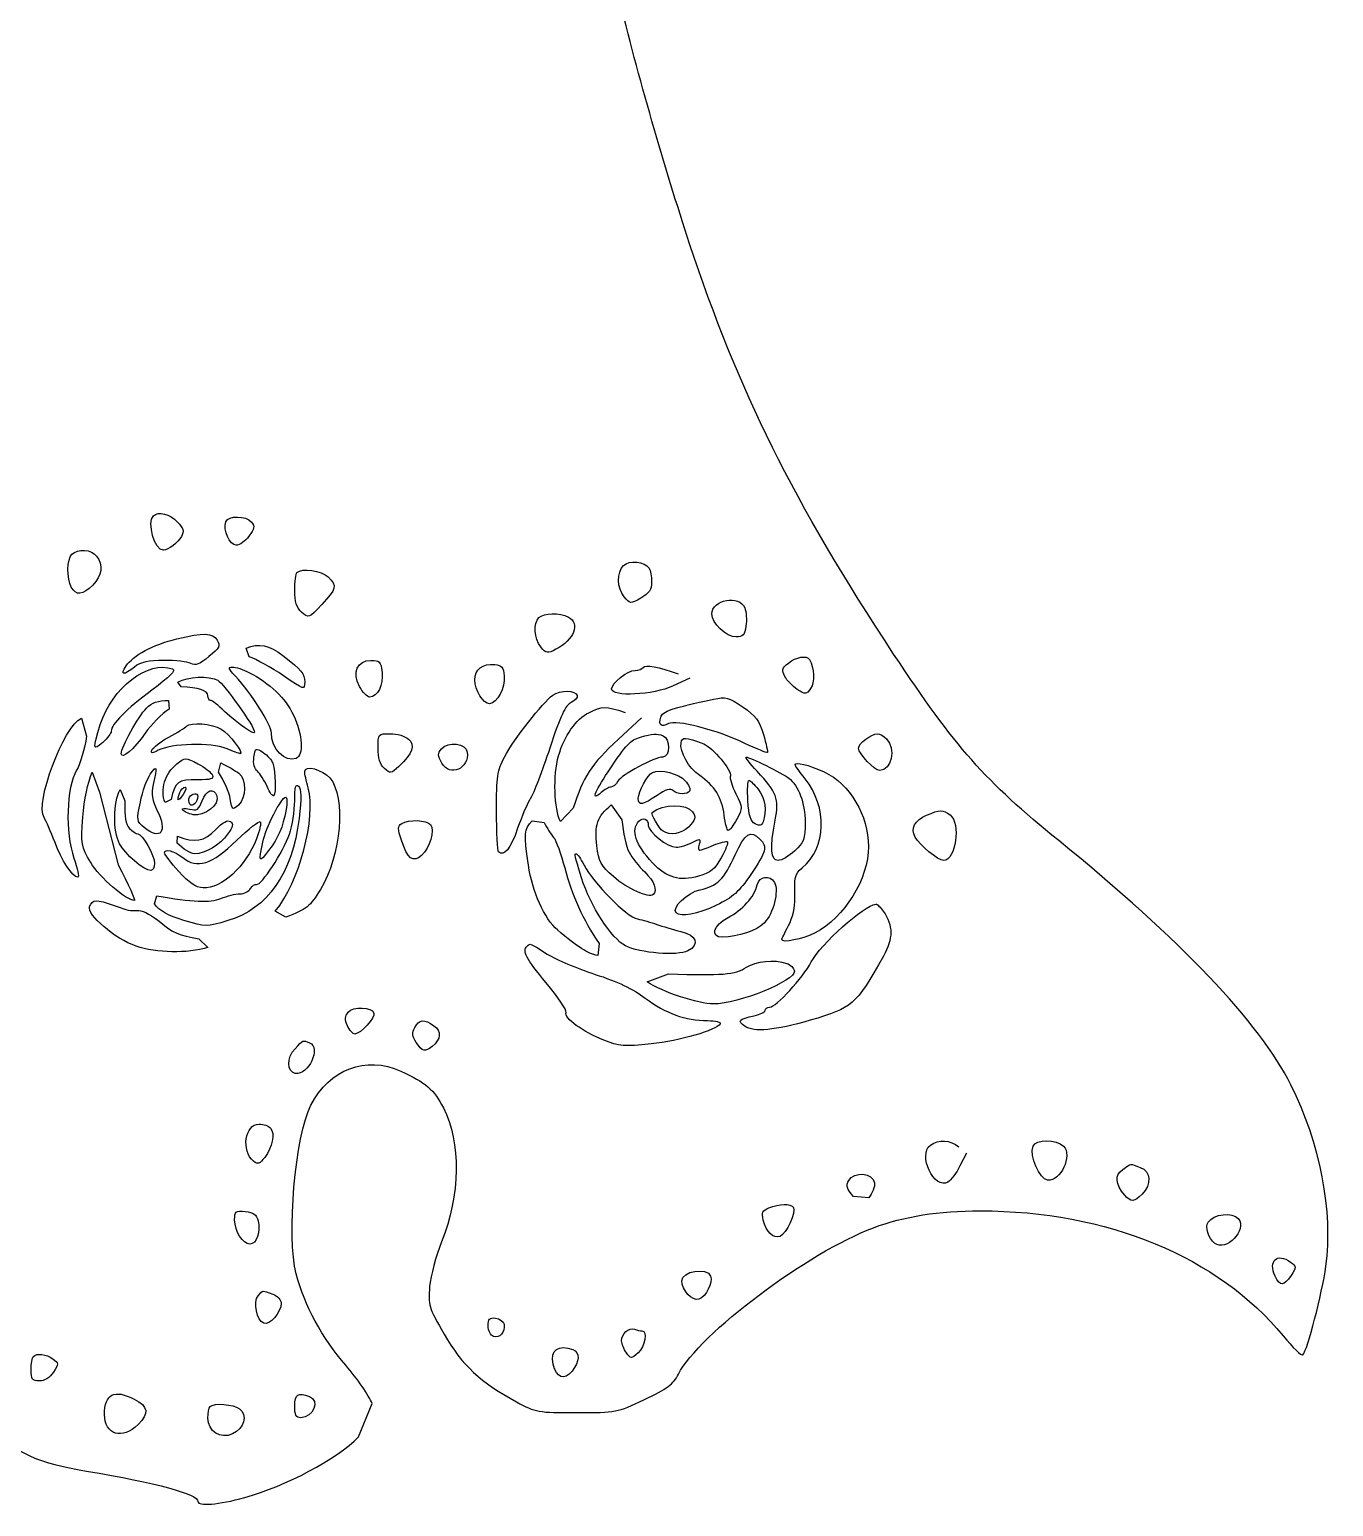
# Model space of a CAD drawing. Header units: millimetres. Extents: x 12 to 319, y 5 to 447.
# Drawn here: x 243.9 to 319.1, y 15.7 to 100.8 of the extents above; entities that cross this region are included whole.
import ezdxf

# ---------------------------------------------------------------- set-up
doc = ezdxf.new("R2010")
doc.units = ezdxf.units.MM
doc.layers.add('Layer 01', color=12, linetype='Continuous', true_color=0xc80000)

msp = doc.modelspace()

# ---------------------------------------------------------------- linework, layer by layer
at = {"layer": 'Layer 01'}
for p, q in [((256.561, 64.664), (256.398, 65.162)), ((252.646, 62.925), (252.453, 63.21)), ((281.985, 63.429), (281.025, 62.985)), ((251.906, 62.151), (251.95, 61.65)), ((246.884, 61.134), (247.176, 60.079)), ((279.199, 61.145), (277.863, 59.908)), ((247.512, 58.01), (247.937, 56.86)), ((254.787, 58.008), (254.919, 58.542)), ((247.937, 56.86), (249.013, 52.675)), ((249.118, 57.014), (249.394, 56.357)), ((252.07, 56.437), (251.708, 56.262)), ((275.258, 55.925), (274.517, 55.167)), ((277.444, 56.121), (278.058, 55.256)), ((272.88, 55.212), (273.577, 55.104)), ((252.408, 53.925), (252.433, 54.31)), ((251.104, 50.418), (251.239, 50.887)), ((258.681, 49.644), (258.07, 49.988)), ((253.661, 48.402), (254.185, 47.898)), ((276.747, 48.132), (276.673, 47.432)), ((279.514, 45.917), (280.739, 46.377)), ((297.926, 36.044), (297.558, 35.305)), ((292.294, 33.465), (291.418, 33.54)), ((262.876, 19.676), (263.651, 21.6))]:
    msp.add_line(p, q, dxfattribs=at)
for points in [[(281.967, 88.486), (280.493, 92.953), (279.016, 98.102), (277.847, 102.848)], [(293.734, 64.825), (287.992, 73.523), (284.76, 80.022), (281.967, 88.486)], [(251.614, 70.81), (251.113, 70.81), (250.654, 72.41), (251.042, 72.798)], [(251.042, 72.798), (251.314, 73.071), (251.992, 72.9), (252.417, 72.451)], [(252.417, 72.451), (252.779, 72.069), (252.823, 71.91), (252.653, 71.593)], [(255.816, 71.099), (255.433, 71.099), (255.041, 71.987), (255.219, 72.452)], [(255.219, 72.452), (255.363, 72.826), (256.38, 72.815), (256.694, 72.437)], [(256.694, 72.437), (256.899, 72.19), (256.874, 72.05), (256.552, 71.619)], [(252.653, 71.593), (252.47, 71.251), (251.885, 70.81), (251.614, 70.81)], [(256.552, 71.619), (256.339, 71.333), (256.007, 71.099), (255.816, 71.099)], [(246.334, 70.579), (246.674, 70.919), (247.466, 70.86), (247.76, 70.473)], [(246.303, 68.681), (246.032, 69.186), (246.051, 70.296), (246.334, 70.579)], [(247.76, 70.473), (248.156, 69.951), (248.075, 69.335), (247.538, 68.798)], [(278.194, 68.122), (277.771, 68.644), (277.752, 69.528), (278.155, 69.931)], [(278.155, 69.931), (278.48, 70.255), (279.369, 70.159), (279.63, 69.77)], [(259.188, 68.499), (259.188, 68.994), (259.246, 69.457), (259.316, 69.527)], [(259.316, 69.527), (259.596, 69.807), (260.74, 69.643), (261.112, 69.271)], [(261.112, 69.271), (261.64, 68.743), (261.607, 68.605), (260.744, 67.679)], [(279.63, 69.77), (279.707, 69.654), (279.772, 69.3), (279.773, 68.982)], [(247.538, 68.798), (246.952, 68.213), (246.572, 68.177), (246.303, 68.681)], [(259.59, 67.235), (259.291, 67.505), (259.188, 67.83), (259.188, 68.499)], [(279.773, 68.982), (279.774, 68.532), (279.638, 68.327), (279.155, 68.052)], [(283.24, 67.136), (283.24, 67.951), (284.858, 68.253), (285.145, 67.491)], [(260.744, 67.679), (259.998, 66.88), (259.987, 66.875), (259.59, 67.235)], [(279.155, 68.052), (278.544, 67.704), (278.532, 67.705), (278.194, 68.122)], [(285.145, 67.491), (285.234, 67.253), (285.265, 66.777), (285.214, 66.433)], [(273.381, 65.239), (272.991, 65.72), (272.936, 66.586), (273.273, 66.923)], [(273.273, 66.923), (273.557, 67.207), (274.476, 67.224), (274.979, 66.955)], [(274.979, 66.955), (275.669, 66.586), (275.302, 65.641), (274.258, 65.099)], [(284.653, 65.807), (284.088, 65.807), (283.24, 66.604), (283.24, 67.136)], [(249.465, 64.135), (249.864, 64.744), (251.029, 65.367), (252.382, 65.694)], [(252.382, 65.694), (253.962, 66.077), (254.438, 66.062), (254.711, 65.625)], [(254.711, 65.625), (254.916, 65.297), (254.858, 65.178), (254.245, 64.673)], [(285.214, 66.433), (285.138, 65.924), (285.033, 65.807), (284.653, 65.807)], [(256.398, 65.162), (257.107, 65.471), (257.729, 65.348), (258.502, 64.743)], [(258.502, 64.743), (259.613, 63.874), (259.765, 63.69), (259.765, 63.211)], [(274.258, 65.099), (273.76, 64.841), (273.695, 64.851), (273.381, 65.239)], [(287.662, 64.303), (288.104, 64.661), (288.731, 64.766), (288.883, 64.508)], [(303.252, 54.062), (299.018, 57.49), (297.276, 59.461), (293.734, 64.825)], [(247.973, 60.759), (248.638, 62.87), (250.753, 64.494), (252.142, 63.961)], [(249.952, 64.075), (249.306, 63.57), (249.11, 63.594), (249.465, 64.135)], [(251.648, 64.456), (250.739, 64.453), (250.312, 64.357), (249.952, 64.075)], [(252.142, 63.961), (252.353, 63.88), (252.007, 63.528), (250.942, 62.737)], [(253.204, 64.278), (253.017, 64.378), (252.317, 64.458), (251.648, 64.456)], [(254.245, 64.673), (253.709, 64.231), (253.465, 64.138), (253.204, 64.278)], [(255.765, 63.546), (255.351, 63.986), (255.324, 64.075), (255.602, 64.075)], [(255.602, 64.075), (255.786, 64.075), (256.213, 63.934), (256.552, 63.76)], [(258.533, 63.575), (257.855, 64.039), (256.968, 64.529), (256.561, 64.664)], [(262.926, 62.948), (262.498, 63.777), (262.797, 64.46), (263.588, 64.46)], [(263.588, 64.46), (264.087, 64.46), (264.158, 64.385), (264.229, 63.776)], [(269.579, 63.339), (269.579, 63.942), (270.032, 64.287), (270.733, 64.218)], [(270.733, 64.218), (271.121, 64.181), (271.226, 64.053), (271.274, 63.557)], [(278.829, 63.883), (279.02, 63.883), (279.225, 63.961), (279.283, 64.055)], [(279.283, 64.055), (279.396, 64.237), (280.187, 64.089), (281.314, 63.675)], [(287.455, 63.533), (287.263, 63.891), (287.294, 64.005), (287.662, 64.303)], [(288.883, 64.508), (289.157, 64.043), (289.19, 63.165), (288.946, 62.832)], [(252.453, 63.21), (253.014, 63.53), (254.246, 63.582), (254.759, 63.308)], [(254.759, 63.308), (255.098, 63.126), (256.879, 60.619), (256.879, 60.323)], [(257.841, 60.279), (257.841, 60.745), (256.681, 62.571), (255.765, 63.546)], [(256.552, 63.76), (257.745, 63.15), (258.664, 62.267), (259.116, 61.297)], [(259.765, 63.211), (259.765, 62.737), (259.749, 62.742), (258.533, 63.575)], [(264.229, 63.776), (264.314, 63.042), (263.965, 62.344), (263.511, 62.344)], [(270.433, 61.959), (270.059, 61.959), (269.579, 62.734), (269.579, 63.339)], [(271.274, 63.557), (271.338, 62.89), (270.848, 61.959), (270.433, 61.959)], [(277.468, 62.811), (277.468, 63.165), (278.379, 63.883), (278.829, 63.883)], [(288.177, 62.787), (287.903, 62.967), (287.578, 63.302), (287.455, 63.533)], [(250.942, 62.737), (249.491, 61.662), (248.605, 60.763), (248.605, 60.367)], [(254.185, 62.417), (254.185, 62.723), (253.615, 62.912), (252.646, 62.925)], [(254.329, 62.15), (254.25, 62.15), (254.185, 62.271), (254.185, 62.417)], [(263.511, 62.344), (263.361, 62.344), (263.098, 62.615), (262.926, 62.948)], [(271.288, 58.88), (271.838, 59.919), (273.491, 62.038), (274.07, 62.448)], [(274.07, 62.448), (274.525, 62.769), (275.378, 62.755), (275.486, 62.424)], [(275.486, 62.424), (275.524, 62.309), (275.365, 62.13), (275.134, 62.027)], [(281.025, 62.985), (279.872, 62.452), (277.468, 62.334), (277.468, 62.811)], [(280.297, 61.184), (280.384, 61.517), (280.986, 61.721), (283.337, 62.218)], [(283.337, 62.218), (284.07, 62.373), (284.187, 62.341), (285.054, 61.756)], [(288.946, 62.832), (288.688, 62.479), (288.65, 62.477), (288.177, 62.787)], [(249.182, 59.077), (249.182, 59.448), (250.171, 61.234), (250.632, 61.694)], [(251.95, 61.65), (251.525, 61.375), (250.903, 60.747), (250.567, 60.255)], [(250.632, 61.694), (250.969, 62.032), (251.303, 62.151), (251.906, 62.151)], [(255.147, 61.511), (254.777, 61.861), (254.409, 62.149), (254.329, 62.15)], [(256.879, 60.323), (256.879, 60.12), (255.93, 60.771), (255.147, 61.511)], [(275.134, 62.027), (274.811, 61.883), (274.525, 61.272), (273.904, 59.404)], [(274.408, 58.96), (274.719, 60.079), (275.424, 61.082), (276.151, 61.44)], [(276.151, 61.44), (276.955, 61.837), (277.082, 61.838), (278.249, 61.456)], [(285.054, 61.756), (285.77, 61.273), (285.978, 60.992), (286.218, 60.184)], [(244.73, 55.388), (244.199, 56.238), (245.839, 60.613), (246.884, 61.134)], [(248.124, 59.729), (247.555, 59.202), (247.532, 59.361), (247.973, 60.759)], [(251.923, 60.027), (252.41, 60.296), (252.873, 60.581), (252.951, 60.66)], [(252.951, 60.66), (253.205, 60.916), (254.398, 60.814), (254.947, 60.49)], [(254.947, 60.49), (255.402, 60.221), (256.294, 59.073), (256.047, 59.073)], [(259.116, 61.297), (259.647, 60.156), (259.72, 58.978), (259.27, 58.805)], [(280.746, 60.808), (280.327, 60.584), (280.174, 60.712), (280.297, 61.184)], [(285.154, 59.673), (283.511, 60.454), (281.197, 61.05), (280.746, 60.808)], [(247.176, 60.079), (247.079, 59.37), (246.824, 58.492), (246.609, 58.128)], [(248.605, 60.367), (248.605, 60.262), (248.388, 59.974), (248.124, 59.729)], [(250.567, 60.255), (249.95, 59.35), (249.182, 58.697), (249.182, 59.077)], [(250.953, 59.287), (251, 59.425), (251.436, 59.759), (251.923, 60.027)], [(255.234, 59.377), (254.394, 59.729), (252.047, 59.666), (251.313, 59.272)], [(259.27, 58.805), (258.623, 58.557), (257.841, 59.363), (257.841, 60.279)], [(263.998, 59.391), (263.998, 60.226), (264, 60.227), (264.705, 60.227)], [(264.705, 60.227), (265.093, 60.227), (265.567, 60.086), (265.757, 59.914)], [(265.757, 59.914), (266.158, 59.551), (265.993, 59.085), (265.199, 58.34)], [(267.647, 59.353), (268.025, 59.807), (269.083, 59.677), (269.144, 59.169)], [(277.863, 59.908), (276.264, 58.428), (275.813, 57.739), (275.258, 55.925)], [(277.264, 58.033), (278.357, 59.668), (278.524, 59.847), (279.133, 60.03)], [(279.133, 60.03), (279.834, 60.24), (280.06, 60.254), (280.435, 60.11)], [(280.435, 60.11), (280.859, 59.947), (280.848, 58.88), (280.421, 58.88)], [(282.551, 57.811), (281.92, 58.232), (281.375, 59.194), (281.474, 59.71)], [(281.474, 59.71), (281.541, 60.055), (281.69, 60.046), (282.781, 59.639)], [(282.781, 59.639), (283.298, 59.446), (284.428, 58.088), (284.315, 57.795)], [(286.452, 59.141), (286.42, 59.109), (285.836, 59.349), (285.154, 59.673)], [(286.218, 60.184), (286.379, 59.642), (286.484, 59.173), (286.452, 59.141)], [(291.707, 59.396), (291.707, 59.661), (292.447, 60.227), (292.794, 60.227)], [(292.794, 60.227), (292.922, 60.227), (293.162, 60.091), (293.329, 59.925)], [(293.329, 59.925), (293.89, 59.364), (293.612, 58.11), (292.927, 58.11)], [(251.313, 59.272), (250.954, 59.08), (250.885, 59.083), (250.953, 59.287)], [(252.39, 58.487), (252.871, 58.865), (252.883, 58.865), (253.603, 58.498)], [(256.047, 59.073), (256.001, 59.073), (255.635, 59.21), (255.234, 59.377)], [(257.038, 58.059), (256.859, 58.207), (256.784, 58.509), (256.836, 58.867)], [(256.836, 58.867), (256.917, 59.42), (256.935, 59.429), (257.373, 59.143)], [(257.373, 59.143), (257.622, 58.979), (257.87, 58.702), (257.924, 58.526)], [(264.362, 58.226), (264.112, 58.452), (263.998, 58.816), (263.998, 59.391)], [(267.676, 58.525), (267.429, 58.959), (267.424, 59.084), (267.647, 59.353)], [(269.144, 59.169), (269.259, 58.205), (268.14, 57.714), (267.676, 58.525)], [(270.829, 55.769), (270.829, 57.764), (270.88, 58.111), (271.288, 58.88)], [(273.904, 59.404), (273.459, 58.064), (272.959, 56.762), (272.794, 56.509)], [(274.517, 55.167), (274.145, 55.881), (274.09, 57.815), (274.408, 58.96)], [(280.421, 58.88), (279.926, 58.88), (278.029, 57.86), (277.828, 57.485)], [(285.856, 58.062), (285.432, 58.512), (285.151, 58.88), (285.233, 58.88)], [(285.233, 58.88), (285.314, 58.88), (285.83, 58.659), (286.379, 58.388)], [(292.927, 58.11), (292.627, 58.11), (291.707, 59.08), (291.707, 59.396)], [(246.609, 58.128), (246.018, 57.126), (245.938, 54.522), (246.454, 53.059)], [(246.972, 55.413), (247.047, 56.431), (247.251, 57.407), (247.512, 58.01)], [(250.861, 57.897), (251.236, 58.448), (251.259, 58.366), (251.027, 57.295)], [(251.708, 56.262), (251.414, 56.979), (251.713, 57.955), (252.39, 58.487)], [(253.603, 58.498), (254.003, 58.294), (254.379, 57.998), (254.44, 57.841)], [(255.474, 56.472), (255.413, 56.847), (255.104, 57.539), (254.787, 58.008)], [(254.919, 58.542), (255.309, 58.366), (255.78, 58.097), (255.965, 57.944)], [(255.965, 57.944), (256.413, 57.574), (256.401, 56.528), (255.943, 56.114)], [(257.594, 57.176), (257.445, 57.531), (257.195, 57.928), (257.038, 58.059)], [(257.924, 58.526), (258.081, 58.013), (258.122, 56.788), (257.987, 56.653)], [(259.766, 58.045), (259.764, 58.437), (260.787, 58.176), (261.218, 57.675)], [(259.966, 57.108), (259.857, 57.501), (259.767, 57.922), (259.766, 58.045)], [(265.199, 58.34), (264.75, 57.92), (264.707, 57.914), (264.362, 58.226)], [(276.858, 56.83), (276.282, 56.309), (276.455, 56.82), (277.264, 58.033)], [(279.007, 56.484), (279.007, 56.9), (279.526, 57.861), (279.821, 57.99)], [(279.821, 57.99), (280.293, 58.197), (281.355, 57.932), (281.714, 57.518)], [(286.902, 55.246), (287.136, 56.474), (286.993, 56.857), (285.856, 58.062)], [(286.379, 58.388), (286.928, 58.117), (287.516, 57.792), (287.684, 57.666)], [(288.051, 58.426), (288.051, 58.627), (288.841, 58.437), (289.733, 58.022)], [(288.625, 57.633), (288.309, 58.03), (288.051, 58.387), (288.051, 58.426)], [(289.733, 58.022), (291.196, 57.341), (292.28, 55.513), (292.283, 53.722)], [(250.288, 56.289), (250.416, 56.897), (250.674, 57.621), (250.861, 57.897)], [(251.027, 57.295), (250.906, 56.733), (250.958, 56.4), (251.264, 55.783)], [(253.592, 57.577), (252.478, 57.603), (252.252, 57.433), (252.07, 56.437)], [(252.57, 56.844), (252.634, 57.011), (252.769, 57.148), (252.87, 57.148)], [(252.87, 57.148), (252.97, 57.148), (252.918, 56.956), (252.753, 56.721)], [(254.44, 57.841), (254.528, 57.611), (254.365, 57.56), (253.592, 57.577)], [(253.851, 56.356), (254.097, 57.008), (254.51, 57.144), (254.704, 56.637)], [(257.987, 56.653), (257.919, 56.585), (257.742, 56.82), (257.594, 57.176)], [(258.07, 49.988), (259.45, 51.652), (260.444, 55.386), (259.966, 57.108)], [(259.188, 56.355), (259.188, 57.161), (259.242, 57.364), (259.411, 57.194)], [(259.411, 57.194), (259.577, 57.029), (259.584, 56.552), (259.437, 55.345)], [(261.218, 57.675), (262.155, 56.585), (261.867, 53.206), (260.669, 51.248)], [(277.428, 57.148), (277.308, 57.148), (277.051, 57.005), (276.858, 56.83)], [(277.828, 57.485), (277.728, 57.3), (277.548, 57.148), (277.428, 57.148)], [(281.004, 56.961), (280.869, 57.095), (280.579, 57.004), (280.091, 56.672)], [(281.714, 57.518), (281.914, 57.287), (282.031, 57.023), (281.974, 56.931)], [(283.96, 55.535), (283.849, 56.519), (283.399, 57.245), (282.551, 57.811)], [(284.315, 57.795), (284.268, 57.674), (284.411, 57.208), (284.633, 56.761)], [(285.326, 56.377), (285.29, 57.013), (285.319, 57.534), (285.391, 57.534)], [(285.391, 57.534), (285.463, 57.533), (285.701, 57.305), (285.92, 57.026)], [(287.684, 57.666), (288.254, 57.241), (288.628, 56.23), (288.628, 55.119)], [(288.451, 52.484), (289.857, 53.659), (289.935, 55.984), (288.625, 57.633)], [(249.086, 53.878), (248.702, 54.619), (248.719, 56.248), (249.118, 57.014)], [(249.394, 56.357), (249.361, 55.391), (249.426, 55.008), (249.665, 54.769)], [(250.506, 54.819), (250.074, 55.169), (250.065, 55.226), (250.288, 56.289)], [(252.753, 56.721), (252.441, 56.275), (252.37, 56.323), (252.57, 56.844)], [(253.14, 56.166), (253.067, 56.283), (253.061, 56.465), (253.127, 56.571)], [(253.119, 55.882), (253.557, 55.772), (253.654, 55.835), (253.851, 56.356)], [(253.127, 56.571), (253.266, 56.796), (253.609, 56.83), (253.605, 56.619)], [(253.605, 56.619), (253.598, 56.277), (253.269, 55.956), (253.14, 56.166)], [(254.704, 56.637), (254.887, 56.161), (253.967, 55.438), (253.333, 55.559)], [(255.943, 56.114), (255.6, 55.804), (255.579, 55.82), (255.474, 56.472)], [(257.346, 53.973), (257.516, 54.802), (258.416, 56.571), (258.668, 56.571)], [(258.668, 56.571), (258.752, 56.571), (258.761, 56.246), (258.689, 55.85)], [(258.892, 54.441), (259.055, 54.909), (259.188, 55.771), (259.188, 56.355)], [(272.794, 56.509), (272.628, 56.257), (272.293, 55.476), (272.048, 54.774)], [(280.091, 56.672), (279.264, 56.111), (279.007, 56.067), (279.007, 56.484)], [(281.974, 56.931), (281.833, 56.702), (281.244, 56.72), (281.004, 56.961)], [(284.633, 56.761), (285.026, 55.966), (285.027, 55.934), (284.685, 55.297)], [(285.74, 55.033), (285.476, 55.174), (285.375, 55.501), (285.326, 56.377)], [(285.92, 57.026), (286.312, 56.528), (286.431, 55.74), (286.204, 55.147)], [(245.346, 53.985), (245.132, 54.556), (244.855, 55.188), (244.73, 55.388)], [(247.429, 52.796), (246.873, 53.744), (246.856, 53.843), (246.972, 55.413)], [(251.264, 55.783), (251.865, 54.569), (251.457, 54.05), (250.506, 54.819)], [(252.723, 55.832), (252.66, 55.934), (252.827, 55.956), (253.119, 55.882)], [(253.333, 55.559), (253.058, 55.612), (252.783, 55.735), (252.723, 55.832)], [(258.689, 55.85), (258.497, 54.798), (258.263, 54.251), (257.684, 53.493)], [(270.946, 53.408), (270.882, 53.472), (270.829, 54.534), (270.829, 55.769)], [(276.612, 53.767), (276.465, 54.944), (276.649, 55.465), (277.444, 56.121)], [(279.038, 55.178), (279.298, 55.439), (279.584, 55.315), (279.584, 54.941)], [(280.431, 54.602), (280.196, 54.759), (279.709, 55.613), (279.809, 55.693)], [(279.809, 55.693), (280.422, 56.187), (281.812, 56.206), (282.131, 55.726)], [(282.131, 55.726), (282.348, 55.399), (282.31, 55.256), (281.893, 54.839)], [(284.197, 54.647), (284.122, 54.647), (284.015, 55.046), (283.96, 55.535)], [(294.974, 54.269), (294.706, 54.771), (294.945, 55.227), (295.632, 55.527)], [(295.632, 55.527), (296.39, 55.857), (296.557, 55.859), (296.985, 55.547)], [(296.985, 55.547), (297.615, 55.086), (297.316, 52.915), (296.621, 52.915)], [(249.665, 54.769), (249.838, 54.596), (250.053, 54.454), (250.142, 54.454)], [(252.433, 54.31), (253.438, 53.919), (253.972, 54.014), (254.635, 54.701)], [(254.635, 54.701), (255.046, 55.127), (255.321, 55.276), (255.482, 55.16)], [(255.482, 55.16), (255.664, 55.029), (255.627, 54.858), (255.322, 54.43)], [(259.437, 55.345), (259.054, 52.18), (257.63, 50.134), (255.336, 49.451)], [(255.852, 54.085), (256.532, 54.738), (257.14, 55.22), (257.204, 55.156)], [(257.204, 55.156), (257.267, 55.092), (257.169, 54.645), (256.984, 54.163)], [(265.341, 54.082), (265.119, 54.755), (265.121, 54.894), (265.358, 55.044)], [(265.358, 55.044), (265.763, 55.3), (266.808, 55.262), (267.025, 54.984)], [(267.025, 54.984), (267.281, 54.656), (266.985, 53.643), (266.506, 53.21)], [(272.048, 54.774), (271.639, 53.603), (271.242, 53.111), (270.946, 53.408)], [(272.664, 52.649), (272.395, 54.508), (272.412, 54.71), (272.88, 55.212)], [(273.577, 55.104), (273.733, 54.8), (273.979, 54.414), (274.124, 54.248)], [(278.058, 55.256), (278.118, 54.55), (278.305, 53.714), (278.474, 53.396)], [(279.834, 52.774), (278.848, 53.817), (278.556, 54.696), (279.038, 55.178)], [(279.584, 54.941), (279.584, 54.559), (280.701, 53.685), (281.187, 53.686)], [(281.893, 54.839), (281.506, 54.451), (280.822, 54.34), (280.431, 54.602)], [(284.685, 55.297), (284.492, 54.94), (284.273, 54.647), (284.197, 54.647)], [(284.595, 53.251), (285.157, 54.49), (285.476, 54.693), (286.017, 54.152)], [(286.204, 55.147), (286.117, 54.923), (286, 54.894), (285.74, 55.033)], [(287.068, 52.915), (286.638, 52.915), (286.588, 53.604), (286.902, 55.246)], [(288.628, 55.119), (288.628, 54.151), (288.563, 53.97), (288.03, 53.473)], [(246.68, 51.953), (246.382, 51.953), (245.74, 52.931), (245.346, 53.985)], [(250.884, 52.338), (250.503, 52.338), (249.388, 53.293), (249.086, 53.878)], [(250.142, 54.454), (250.399, 54.454), (251.106, 53.202), (251.106, 52.748)], [(253.41, 53.3), (253.185, 53.3), (252.734, 53.581), (252.408, 53.925)], [(252.728, 53.084), (253.574, 52.419), (254.389, 52.68), (255.852, 54.085)], [(255.322, 54.43), (254.875, 53.803), (254.025, 53.3), (253.41, 53.3)], [(256.984, 54.163), (256.38, 52.58), (254.956, 51.271), (253.909, 51.336)], [(256.992, 51.537), (257.242, 51.444), (258.541, 53.429), (258.892, 54.441)], [(257.684, 53.493), (257.128, 52.767), (257.105, 52.801), (257.346, 53.973)], [(266.506, 53.21), (266.016, 52.766), (265.697, 53.004), (265.341, 54.082)], [(274.124, 54.248), (274.269, 54.081), (274.555, 53.289), (274.761, 52.486)], [(277.572, 51.986), (276.843, 52.628), (276.728, 52.842), (276.612, 53.767)], [(281.187, 53.686), (281.417, 53.687), (281.832, 53.806), (282.11, 53.951)], [(282.11, 53.951), (282.574, 54.193), (282.607, 54.185), (282.52, 53.853)], [(282.52, 53.853), (282.406, 53.416), (282.43, 53.415), (283.334, 53.792)], [(283.334, 53.792), (283.729, 53.957), (284.095, 54.049), (284.148, 53.996)], [(284.148, 53.996), (284.201, 53.943), (284.04, 53.531), (283.79, 53.079)], [(286.017, 54.152), (286.466, 53.703), (286.4, 53.444), (285.495, 52.11)], [(292.283, 53.722), (292.286, 51.867), (290.887, 49.606), (289.205, 48.749)], [(296.621, 52.915), (296.295, 52.915), (295.231, 53.789), (294.974, 54.269)], [(316.65, 39.974), (314.835, 43.577), (310.268, 48.379), (303.252, 54.062)], [(246.454, 53.059), (246.668, 52.451), (246.77, 51.953), (246.68, 51.953)], [(251.684, 53.343), (251.684, 53.623), (252.208, 53.493), (252.728, 53.084)], [(252.501, 52.283), (252.052, 52.784), (251.684, 53.261), (251.684, 53.343)], [(275.733, 51.911), (275.317, 53.26), (275.308, 53.3), (275.443, 53.3)], [(275.443, 53.3), (275.493, 53.3), (275.688, 53.005), (275.876, 52.644)], [(278.474, 53.396), (278.642, 53.079), (279.048, 52.565), (279.375, 52.254)], [(283.79, 53.079), (283.419, 52.407), (283.18, 52.213), (282.475, 52.009)], [(282.574, 51.231), (283.564, 51.437), (283.945, 51.818), (284.595, 53.251)], [(288.03, 53.473), (287.702, 53.166), (287.269, 52.915), (287.068, 52.915)], [(249.954, 50.606), (249.475, 50.606), (247.925, 51.95), (247.429, 52.796)], [(249.013, 52.675), (249.601, 51.537), (250.025, 50.606), (249.954, 50.606)], [(251.106, 52.748), (251.106, 52.522), (251.006, 52.338), (250.884, 52.338)], [(253.909, 51.336), (253.474, 51.363), (253.105, 51.611), (252.501, 52.283)], [(274.348, 48.91), (273.592, 49.556), (272.884, 51.127), (272.664, 52.649)], [(274.761, 52.486), (275.158, 50.931), (275.815, 49.492), (276.747, 48.132)], [(275.876, 52.644), (276.411, 51.614), (278.343, 49.67), (278.951, 49.548)], [(279.862, 50.948), (279.631, 50.717), (278.358, 51.294), (277.572, 51.986)], [(279.375, 52.254), (279.925, 51.731), (280.121, 51.206), (279.862, 50.948)], [(282.475, 52.009), (281.396, 51.697), (280.649, 51.913), (279.834, 52.774)], [(285.495, 52.11), (284.818, 51.113), (284.465, 50.795), (283.522, 50.339)], [(285.863, 51.503), (285.994, 52.024), (286.597, 52.11), (286.857, 51.645)], [(288.041, 50.702), (287.998, 51.977), (288.034, 52.136), (288.451, 52.484)], [(256.027, 50.991), (256.273, 50.991), (256.552, 51.129), (256.646, 51.297)], [(256.646, 51.297), (256.74, 51.465), (256.896, 51.573), (256.992, 51.537)], [(260.669, 51.248), (260.059, 50.251), (259.888, 50.113), (258.681, 49.644)], [(278.273, 47.99), (277.455, 48.413), (276.229, 50.306), (275.733, 51.911)], [(281.185, 49.904), (280.904, 50.184), (281.841, 51.079), (282.574, 51.231)], [(284.184, 49.635), (285.013, 50.057), (285.689, 50.81), (285.863, 51.503)], [(286.857, 51.645), (287.127, 51.162), (286.796, 49.841), (286.275, 49.32)], [(250.048, 47.974), (248.812, 48.399), (247.178, 49.796), (247.361, 50.269)], [(247.361, 50.269), (247.52, 50.679), (247.747, 50.688), (248.776, 50.325)], [(248.776, 50.325), (249.658, 50.014), (249.586, 50.029), (250.206, 50.029)], [(252.795, 49.463), (251.839, 49.75), (251.404, 49.996), (251.104, 50.418)], [(251.239, 50.887), (253.278, 50.514), (254.31, 50.469), (254.93, 50.724)], [(254.93, 50.724), (255.287, 50.871), (255.781, 50.991), (256.027, 50.991)], [(283.522, 50.339), (282.42, 49.805), (281.462, 49.626), (281.185, 49.904)], [(287.674, 49.17), (287.901, 49.611), (288.056, 50.258), (288.041, 50.702)], [(288.982, 47.067), (289.503, 48.07), (292.031, 50.332), (292.706, 50.4)], [(292.706, 50.4), (292.779, 50.408), (292.974, 50.222), (293.138, 49.987)], [(250.206, 50.029), (250.451, 50.029), (251.016, 49.717), (251.461, 49.336)], [(255.336, 49.451), (254.09, 49.079), (254.075, 49.08), (252.795, 49.463)], [(278.951, 49.548), (279.246, 49.489), (279.748, 49.347), (280.065, 49.233)], [(283.866, 48.494), (283.124, 48.486), (283.322, 49.195), (284.184, 49.635)], [(293.138, 49.987), (293.711, 49.17), (293.711, 48.408), (293.139, 47.4)], [(251.461, 49.336), (252.117, 48.775), (252.535, 48.598), (253.661, 48.402)], [(276.673, 47.432), (276.059, 47.562), (275.543, 47.89), (274.348, 48.91)], [(280.065, 49.233), (280.383, 49.119), (281.011, 48.934), (281.46, 48.822)], [(281.46, 48.822), (282.383, 48.591), (282.567, 48.08), (281.862, 47.703)], [(286.275, 49.32), (285.819, 48.864), (284.767, 48.504), (283.866, 48.494)], [(287.281, 48.353), (287.281, 48.383), (287.458, 48.751), (287.674, 49.17)], [(289.205, 48.749), (288.493, 48.386), (287.281, 48.136), (287.281, 48.353)], [(254.185, 47.898), (253.008, 47.541), (251.211, 47.573), (250.048, 47.974)], [(273.698, 45.862), (272.525, 47.262), (272.303, 47.686), (272.593, 47.976)], [(272.593, 47.976), (272.772, 48.155), (272.735, 48.169), (273.757, 47.52)], [(281.862, 47.703), (281.295, 47.399), (279.071, 47.577), (278.273, 47.99)], [(273.757, 47.52), (274.263, 47.198), (275.509, 46.671), (276.525, 46.349)], [(285.243, 46.755), (285.828, 47.13), (286.814, 47.225), (287.57, 46.979)], [(286.581, 44.449), (286.943, 44.449), (288.508, 46.155), (288.982, 47.067)], [(287.57, 46.979), (287.781, 46.91), (287.978, 46.71), (288.007, 46.533)], [(293.139, 47.4), (291.509, 44.528), (291.385, 44.419), (288.917, 43.701)], [(276.525, 46.349), (277.791, 45.947), (278.698, 45.515), (279.411, 44.976)], [(280.739, 46.377), (283.838, 46.271), (284.586, 46.334), (285.243, 46.755)], [(288.007, 46.533), (288.097, 45.991), (284.766, 44.639), (283.35, 44.643)], [(274.84, 44.15), (274.89, 44.282), (274.377, 45.052), (273.698, 45.862)], [(283.35, 44.643), (282.452, 44.645), (280.407, 45.325), (279.514, 45.917)], [(262.27, 44.164), (262.561, 44.515), (263.638, 44.481), (263.757, 44.117)], [(279.411, 44.976), (280.571, 44.098), (281.729, 43.679), (282.994, 43.679)], [(286.319, 44.272), (286.319, 44.369), (286.437, 44.449), (286.581, 44.449)], [(262.234, 43.385), (262.067, 43.751), (262.076, 43.93), (262.27, 44.164)], [(263.757, 44.117), (263.843, 43.857), (262.979, 42.909), (262.656, 42.909)], [(266.108, 43.281), (266.362, 43.755), (266.652, 43.782), (267.219, 43.385)], [(277.017, 42.55), (275.804, 43.027), (274.716, 43.827), (274.84, 44.15)], [(283.729, 43.499), (283.494, 43.119), (281.403, 42.51), (279.743, 42.339)], [(282.994, 43.679), (283.47, 43.679), (283.792, 43.6), (283.729, 43.499)], [(285.167, 43.348), (284.704, 43.672), (284.784, 43.765), (285.694, 43.96)], [(288.917, 43.701), (286.894, 43.113), (285.667, 42.997), (285.167, 43.348)], [(285.694, 43.96), (286.038, 44.034), (286.319, 44.174), (286.319, 44.272)], [(262.656, 42.909), (262.543, 42.909), (262.353, 43.123), (262.234, 43.385)], [(266.202, 42.415), (265.963, 42.78), (265.943, 42.972), (266.108, 43.281)], [(267.219, 43.385), (267.671, 43.068), (267.629, 42.606), (267.11, 42.188)], [(259.219, 40.64), (258.721, 40.734), (258.714, 41.538), (259.206, 42.062)], [(259.206, 42.062), (259.699, 42.587), (259.637, 42.562), (260.038, 42.408)], [(260.038, 42.408), (260.736, 42.14), (259.974, 40.496), (259.219, 40.64)], [(267.11, 42.188), (266.689, 41.849), (266.551, 41.883), (266.202, 42.415)], [(279.743, 42.339), (278.196, 42.179), (277.903, 42.201), (277.017, 42.55)], [(260.121, 38.805), (261.187, 40.879), (263.299, 41.678), (265.308, 40.769)], [(265.308, 40.769), (266.72, 40.129), (267.243, 39.679), (267.761, 38.655)], [(318.665, 29.519), (319.099, 32.625), (318.324, 36.65), (316.65, 39.974)], [(259.275, 29.072), (258.711, 31.219), (259.217, 37.048), (260.121, 38.805)], [(267.761, 38.655), (268.781, 36.644), (268.74, 33.625), (267.657, 30.92)], [(256.82, 35.567), (256.087, 36.175), (256.316, 37.714), (257.139, 37.714)], [(257.139, 37.714), (257.394, 37.714), (257.691, 37.606), (257.8, 37.474)], [(257.8, 37.474), (258.061, 37.159), (257.903, 36.382), (257.46, 35.795)], [(295.853, 36.494), (296.344, 36.853), (296.973, 36.816), (297.489, 36.398)], [(301.771, 36.434), (301.931, 36.852), (303.118, 36.859), (303.533, 36.443)], [(257.46, 35.795), (257.17, 35.41), (257.057, 35.37), (256.82, 35.567)], [(296.865, 34.368), (296.08, 33.892), (295.103, 35.945), (295.853, 36.494)], [(302.614, 34.479), (302.139, 34.547), (301.561, 35.887), (301.771, 36.434)], [(303.533, 36.443), (304.068, 35.908), (303.35, 34.375), (302.614, 34.479)], [(291.142, 34.466), (291.431, 35.005), (292.548, 34.905), (292.63, 34.331)], [(297.558, 35.305), (297.356, 34.898), (297.044, 34.477), (296.865, 34.368)], [(307.057, 33.625), (306.509, 34.249), (306.469, 34.768), (306.943, 35.1)], [(306.943, 35.1), (307.458, 35.461), (307.347, 35.448), (307.954, 35.217)], [(307.954, 35.217), (308.566, 34.985), (308.619, 34.23), (308.062, 33.673)], [(291.418, 33.54), (291.026, 33.98), (290.974, 34.153), (291.142, 34.466)], [(292.63, 34.331), (292.661, 34.111), (292.51, 33.721), (292.294, 33.465)], [(308.062, 33.673), (307.591, 33.202), (307.435, 33.194), (307.057, 33.625)], [(255.724, 32.189), (255.724, 32.688), (255.778, 32.73), (256.337, 32.675)], [(256.337, 32.675), (256.805, 32.629), (256.98, 32.5), (257.079, 32.129)], [(286.215, 32.181), (286.108, 32.618), (286.163, 32.739), (286.539, 32.89)], [(286.539, 32.89), (287.139, 33.13), (287.808, 33.141), (287.949, 32.912)], [(287.949, 32.912), (288.119, 32.638), (287.538, 31.377), (287.179, 31.239)], [(292.573, 31.737), (294.339, 32.396), (296.332, 32.711), (298.733, 32.711)], [(298.733, 32.711), (306.034, 32.711), (312.482, 30.048), (316.198, 25.498)], [(311.867, 32.057), (312.177, 32.526), (313.285, 32.66), (313.611, 32.268)], [(256.607, 30.787), (256.203, 30.787), (255.724, 31.547), (255.724, 32.189)], [(257.079, 32.129), (257.24, 31.519), (256.983, 30.787), (256.607, 30.787)], [(281.32, 23.29), (282.501, 25.606), (288.79, 30.326), (292.573, 31.737)], [(287.179, 31.239), (286.791, 31.09), (286.385, 31.486), (286.215, 32.181)], [(312.244, 30.843), (311.88, 31.131), (311.68, 31.774), (311.867, 32.057)], [(313.611, 32.268), (314.153, 31.615), (312.909, 30.319), (312.244, 30.843)], [(267.657, 30.92), (267.336, 30.119), (267.028, 28.96), (266.972, 28.345)], [(315.73, 28.947), (315.327, 29.831), (315.861, 30.311), (316.626, 29.752)], [(262.134, 23.803), (260.776, 25.371), (259.752, 27.257), (259.275, 29.072)], [(281.509, 28.678), (281.509, 29.233), (282.975, 29.469), (283.176, 28.946)], [(316.658, 28.982), (316.247, 28.354), (316.004, 28.345), (315.73, 28.947)], [(316.626, 29.752), (316.971, 29.499), (316.973, 29.463), (316.658, 28.982)], [(317.335, 24.401), (317.595, 24.661), (318.441, 27.916), (318.665, 29.519)], [(257.078, 27.812), (257.355, 28.146), (257.307, 28.14), (257.925, 27.905)], [(266.972, 28.345), (266.875, 27.277), (266.913, 27.154), (267.813, 25.592)], [(282.493, 27.611), (282.133, 27.472), (281.509, 28.149), (281.509, 28.678)], [(283.176, 28.946), (283.319, 28.573), (282.909, 27.77), (282.493, 27.611)], [(257.403, 26.222), (257.001, 26.376), (256.781, 27.454), (257.078, 27.812)], [(258.414, 27.376), (258.407, 26.85), (257.743, 26.092), (257.403, 26.222)], [(257.925, 27.905), (258.202, 27.8), (258.416, 27.568), (258.414, 27.376)], [(270.348, 26.08), (270.348, 26.488), (270.428, 26.569), (270.779, 26.519)], [(270.779, 26.519), (271.016, 26.485), (271.233, 26.328), (271.26, 26.169)], [(267.813, 25.592), (268.839, 23.809), (269.906, 22.812), (271.984, 21.692)], [(270.656, 25.461), (270.483, 25.528), (270.348, 25.799), (270.348, 26.08)], [(271.26, 26.169), (271.337, 25.725), (271, 25.33), (270.656, 25.461)], [(278.045, 25.205), (278.045, 25.626), (278.456, 26.007), (278.777, 25.885)], [(278.777, 25.885), (278.921, 25.829), (279.118, 25.784), (279.215, 25.784)], [(279.215, 25.784), (279.551, 25.784), (279.39, 24.88), (278.99, 24.518)], [(274.098, 23.871), (273.922, 24.674), (274.404, 25.026), (275.239, 24.705)], [(275.239, 24.705), (275.646, 24.549), (275.624, 24.002), (275.189, 23.464)], [(278.316, 24.525), (278.167, 24.729), (278.045, 25.035), (278.045, 25.205)], [(316.198, 25.498), (316.75, 24.822), (317.262, 24.328), (317.335, 24.401)], [(243.987, 23.539), (243.987, 23.892), (244.045, 24.238), (244.115, 24.309)], [(244.115, 24.309), (244.326, 24.519), (244.851, 24.455), (245.238, 24.172)], [(245.238, 24.172), (245.584, 23.919), (245.586, 23.883), (245.271, 23.402)], [(275.189, 23.464), (274.732, 22.901), (274.274, 23.072), (274.098, 23.871)], [(278.99, 24.518), (278.595, 24.16), (278.582, 24.161), (278.316, 24.525)], [(244.464, 22.898), (244.052, 22.898), (243.987, 22.985), (243.987, 23.539)], [(245.271, 23.402), (245.061, 23.083), (244.765, 22.898), (244.464, 22.898)], [(263.651, 21.6), (263.478, 22.049), (262.795, 23.041), (262.134, 23.803)], [(279.359, 21.829), (280.671, 22.45), (281.027, 22.715), (281.32, 23.29)], [(248.22, 20.972), (248.22, 22.154), (248.786, 22.442), (249.938, 21.847)], [(259.188, 21.455), (259.188, 22.138), (259.38, 22.264), (260.038, 22.011)], [(249.938, 21.847), (250.748, 21.428), (250.808, 21.03), (250.159, 20.381)], [(254.185, 20.754), (254.185, 21.051), (254.243, 21.352), (254.313, 21.423)], [(254.313, 21.423), (254.537, 21.646), (255.637, 21.561), (256.005, 21.292)], [(259.534, 20.781), (259.267, 20.781), (259.188, 20.934), (259.188, 21.455)], [(260.038, 22.011), (260.66, 21.773), (260.254, 20.781), (259.534, 20.781)], [(271.984, 21.692), (273.102, 21.089), (273.211, 21.07), (275.447, 21.07)], [(275.447, 21.07), (277.737, 21.07), (277.77, 21.076), (279.359, 21.829)], [(250.159, 20.381), (249.253, 19.476), (248.22, 19.79), (248.22, 20.972)], [(255.609, 19.845), (254.909, 19.526), (254.185, 19.988), (254.185, 20.754)], [(256.005, 21.292), (256.488, 20.939), (256.272, 20.147), (255.609, 19.845)], [(241.6, 20.178), (243.325, 18.644), (244.374, 18.178), (247.172, 17.705)], [(256.306, 16.174), (258.673, 16.825), (261.609, 18.39), (262.876, 19.676)], [(247.172, 17.705), (251.239, 17.018), (253.608, 16.372), (253.608, 15.95)], [(253.608, 15.95), (253.608, 15.66), (254.795, 15.759), (256.306, 16.174)]]:
    msp.add_open_spline(points, degree=3, dxfattribs=at)

doc.saveas('drawing.dxf')
